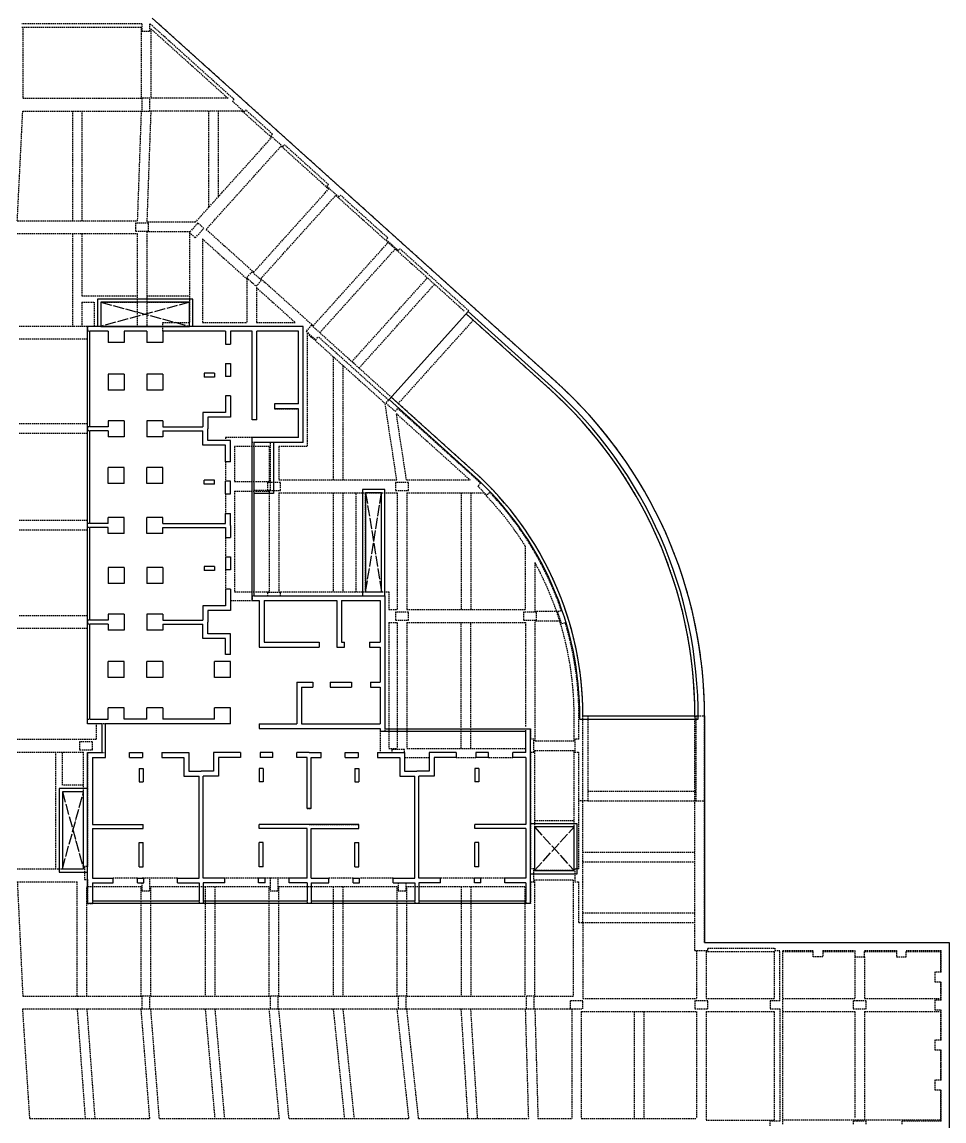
# Model space of a CAD drawing. Header units: millimetres. Extents: x 317501 to 2277231, y -321722 to 1186893.
# Drawn here: x 2049422 to 2107042, y 780428 to 849093 of the extents above; entities that cross this region are included whole.
import ezdxf

# ---------------------------------------------------------------- set-up
doc = ezdxf.new("R2010")
doc.units = ezdxf.units.MM
doc.header["$LTSCALE"] = 57
doc.linetypes.add('XS-지하주차장$0$DDOT', pattern=[14, 12, -1, 0, -1])
doc.linetypes.add('XS-지하주차장$0$HID', pattern=[2.3, 1.5, -0.8])
for name, color, linetype in [('XS-지하주차장$0$AWG', 5, 'XS-지하주차장$0$HID'), ('XS-지하주차장$0$B', 9, 'XS-지하주차장$0$HID'), ('XS-지하주차장$0$DA', 7, 'XS-지하주차장$0$HID'), ('XS-지하주차장$0$DA-PIT', 40, 'Continuous'), ('XS-지하주차장$0$EL7', 7, 'Continuous'), ('XS-지하주차장$0$G', 4, 'XS-지하주차장$0$HID'), ('XS-지하주차장$0$OPEN', 9, 'XS-지하주차장$0$DDOT'), ('XS-지하주차장$0$RAMP', 7, 'Continuous'), ('XS-지하주차장$0$W1-H', 11, 'XS-지하주차장$0$HID'), ('XS-지하주차장$0$W11', 40, 'Continuous'), ('XS-지하주차장$0$WG', 6, 'XS-지하주차장$0$HID')]:
    doc.layers.add(name, color=color, linetype=linetype)

# ---------------------------------------------------------------- blocks, each defined once
blk = doc.blocks.new('XS-지하주차장$0$B1-W')
at = {"layer": 'XS-지하주차장$0$W1-H'}
for p, q in [((134358, 96307), (109144, 119010)), ((108500, 118660), (101000, 118660)), ((108500, 118660), (108500, 118210)), ((108500, 118210), (109000, 118210)), ((114246, 113945), (109000, 118668)), ((109000, 118210), (109000, 118668)), ((109000, 114010), (108500, 114010)), ((108500, 114010), (108500, 113210)), ((109000, 113210), (109000, 114010)), ((114246, 113945), (114146, 113833)), ((114146, 113833), (114889, 113164)), ((108500, 113210), (109000, 113210)), ((114889, 113164), (114990, 113275)), ((116659, 111772), (114990, 113275)), ((116659, 111772), (116559, 111660)), ((116559, 111660), (117302, 110991)), ((117302, 110991), (117403, 111103)), ((120152, 108627), (117403, 111103)), ((120152, 108627), (120052, 108515)), ((120052, 108515), (120795, 107846)), ((120795, 107846), (120895, 107958)), ((123868, 105281), (120895, 107958)), ((108100, 106210), (108100, 105710)), ((108900, 106210), (108100, 106210)), ((108900, 105710), (108900, 106210)), ((111994, 106217), (111459, 105622)), ((111830, 105288), (112366, 105882)), ((112366, 105882), (111994, 106217)), ((108100, 105710), (108900, 105710)), ((111459, 105622), (111830, 105288)), ((123868, 105281), (123768, 105170)), ((123768, 105170), (124511, 104501)), ((124511, 104501), (124611, 104612)), ((128921, 100731), (124611, 104612)), ((115375, 103172), (115041, 102801)), ((115970, 102637), (115375, 103172)), ((115041, 102801), (115635, 102265)), ((115635, 102265), (115970, 102637)), ((128754, 100545), (128921, 100731)), ((133956, 95861), (128754, 100545)), ((105100, 99760), (105100, 99460)), ((114025, 99760), (105100, 99760)), ((118575, 99760), (114025, 99760)), ((118575, 92510), (118575, 99760)), ((119091, 99827), (118757, 99455)), ((129272, 90659), (119091, 99827)), ((106385, 99460), (105100, 99460)), ((106385, 99460), (106385, 98760)), ((107385, 99460), (107385, 98760)), ((108805, 99460), (107385, 99460)), ((108805, 99460), (108805, 98760)), ((113725, 99460), (109805, 99460)), ((109805, 99460), (109805, 98760)), ((113725, 99460), (113725, 98645)), ((115375, 99460), (114025, 99460)), ((114025, 99460), (114025, 98645)), ((115375, 93920), (115375, 99460)), ((115675, 93920), (115675, 99460)), ((118275, 99460), (115675, 99460)), ((118275, 94910), (118275, 99460)), ((118757, 99455), (119351, 98920)), ((119351, 98920), (119518, 99105)), ((123903, 95158), (119518, 99105)), ((107385, 98760), (106385, 98760)), ((109805, 98760), (108805, 98760)), ((113725, 98645), (114025, 98645)), ((113025, 96830), (112395, 96830)), ((112395, 96830), (112395, 96580)), ((113025, 96830), (113025, 96580)), ((113725, 97435), (114025, 97435)), ((113725, 97435), (113725, 96635)), ((114025, 97435), (114025, 96635)), ((107385, 96780), (106385, 96780)), ((106385, 96780), (106385, 95780)), ((107385, 96780), (107385, 95780)), ((109805, 96780), (108805, 96780)), ((108805, 96780), (108805, 95780)), ((109805, 96780), (109805, 95780)), ((113025, 96580), (112395, 96580)), ((114025, 96635), (113725, 96635)), ((107385, 95780), (106385, 95780)), ((109805, 95780), (108805, 95780)), ((114025, 95415), (113725, 95415)), ((113725, 95415), (113725, 94385)), ((114025, 95415), (114025, 94085)), ((118275, 94910), (116785, 94910)), ((116785, 94910), (116785, 94610)), ((123903, 95158), (123736, 94972)), ((123736, 94972), (124330, 94437)), ((112305, 94385), (112305, 93485)), ((113725, 94385), (112305, 94385)), ((112605, 94085), (112605, 93360)), ((114025, 94085), (112605, 94085)), ((116785, 94610), (118275, 94610)), ((118275, 92810), (118275, 94610)), ((124330, 94437), (124497, 94622)), ((129105, 90474), (124497, 94622)), ((105100, 93485), (105100, 93235)), ((106385, 93485), (105100, 93485)), ((107385, 93860), (106385, 93860)), ((106385, 93860), (106385, 93485)), ((107385, 93860), (107385, 92860)), ((109805, 93860), (108805, 93860)), ((108805, 93860), (108805, 92860)), ((109805, 93860), (109805, 93485)), ((109805, 93485), (112305, 93485)), ((115675, 93920), (115375, 93920)), ((106385, 93235), (105100, 93235)), ((106385, 93235), (106385, 92860)), ((107385, 92860), (106385, 92860)), ((109805, 92860), (108805, 92860)), ((109805, 93235), (112305, 93235)), ((109805, 93235), (109805, 92860)), ((112305, 92335), (112305, 93235)), ((112605, 92635), (112605, 93360)), ((118275, 92810), (115375, 92810)), ((115375, 92510), (115375, 92810)), ((113725, 92335), (112305, 92335)), ((114025, 92635), (112605, 92635)), ((113725, 91305), (113725, 92335)), ((114025, 91305), (114025, 92635)), ((118575, 92510), (115375, 92510)), ((106385, 89940), (106385, 90940)), ((107385, 90940), (106385, 90940)), ((107385, 89940), (107385, 90940)), ((108805, 89940), (108805, 90940)), ((109805, 90940), (108805, 90940)), ((109805, 89940), (109805, 90940)), ((114025, 91305), (113725, 91305)), ((113025, 90140), (112395, 90140)), ((112395, 89890), (112395, 90140)), ((113025, 89890), (113025, 90140)), ((114025, 90085), (113725, 90085)), ((113725, 89285), (113725, 90085)), ((114025, 89285), (114025, 90085)), ((116350, 90010), (116350, 89510)), ((117150, 90010), (116350, 90010)), ((117150, 89510), (117150, 90010)), ((124350, 90010), (124350, 89510)), ((125150, 90010), (124350, 90010)), ((125150, 89510), (125150, 90010)), ((129661, 89954), (129483, 89778)), ((107385, 89940), (106385, 89940)), ((109805, 89940), (108805, 89940)), ((113025, 89890), (112395, 89890)), ((113725, 89285), (114025, 89285)), ((116350, 89510), (117150, 89510)), ((124350, 89510), (125150, 89510)), ((129483, 89778), (130046, 89209)), ((130224, 89385), (130046, 89209)), ((113725, 88075), (114025, 88075)), ((113725, 87445), (113725, 88075)), ((114025, 87320), (114025, 88075)), ((105100, 87195), (105100, 87445)), ((106385, 87445), (105100, 87445)), ((106385, 87445), (106385, 87820)), ((107385, 87820), (106385, 87820)), ((107385, 86820), (107385, 87820)), ((108805, 86820), (108805, 87820)), ((109805, 87820), (108805, 87820)), ((109805, 87445), (109805, 87820)), ((109805, 87445), (113725, 87445)), ((114025, 87320), (114025, 86565)), ((106385, 87195), (105100, 87195)), ((106385, 86820), (106385, 87195)), ((107385, 86820), (106385, 86820)), ((109805, 86820), (108805, 86820)), ((109805, 87195), (113725, 87195)), ((109805, 86820), (109805, 87195)), ((113725, 87195), (113725, 86565)), ((113725, 86565), (114025, 86565)), ((113725, 85355), (114025, 85355)), ((113725, 85355), (113725, 84555)), ((114025, 85355), (114025, 84555)), ((107385, 84700), (106385, 84700)), ((106385, 84700), (106385, 83700)), ((107385, 84700), (107385, 83700)), ((109805, 84700), (108805, 84700)), ((108805, 84700), (108805, 83700)), ((109805, 84700), (109805, 83700)), ((113025, 84750), (112395, 84750)), ((112395, 84750), (112395, 84500)), ((113025, 84500), (112395, 84500)), ((113025, 84750), (113025, 84500)), ((114025, 84555), (113725, 84555)), ((107385, 83700), (106385, 83700)), ((109805, 83700), (108805, 83700)), ((114025, 83335), (113725, 83335)), ((113725, 83335), (113725, 82305)), ((114025, 83335), (114025, 82005)), ((117150, 83125), (116350, 83125)), ((116350, 83125), (116350, 82925)), ((117150, 82925), (117150, 83125)), ((115375, 82925), (115375, 82625)), ((115375, 82925), (116350, 82925)), ((115375, 82625), (115825, 82625)), ((115825, 82625), (115825, 79725)), ((116125, 82625), (120675, 82625)), ((116125, 82625), (116125, 80025)), ((117150, 82925), (123675, 82925)), ((120675, 82625), (120675, 79725)), ((120975, 82625), (123375, 82625)), ((120975, 82625), (120975, 80025)), ((123375, 82625), (123375, 80025)), ((123675, 82925), (123675, 74475)), ((107385, 81780), (106385, 81780)), ((106385, 81780), (106385, 81405)), ((107385, 81780), (107385, 80780)), ((109805, 81780), (108805, 81780)), ((108805, 81780), (108805, 80780)), ((109805, 81780), (109805, 81405)), ((112305, 82305), (112305, 81405)), ((113725, 82305), (112305, 82305)), ((112605, 82005), (112605, 81280)), ((114025, 82005), (112605, 82005)), ((124350, 81910), (124350, 81410)), ((125150, 81910), (124350, 81910)), ((125150, 81410), (125150, 81910)), ((132350, 81910), (132350, 81410)), ((133150, 81910), (132350, 81910)), ((133150, 81410), (133150, 81910)), ((134707, 82001), (134469, 81925)), ((134469, 81925), (134714, 81163)), ((105100, 81405), (105100, 81155)), ((106385, 81405), (105100, 81405)), ((106385, 81155), (105100, 81155)), ((106385, 81155), (106385, 80780)), ((109805, 81405), (112305, 81405)), ((109805, 81155), (112305, 81155)), ((109805, 81155), (109805, 80780)), ((112305, 80255), (112305, 81155)), ((112605, 80555), (112605, 81280)), ((124350, 81410), (125150, 81410)), ((132350, 81410), (133150, 81410)), ((134952, 81240), (134714, 81163)), ((107385, 80780), (106385, 80780)), ((109805, 80780), (108805, 80780)), ((114025, 80555), (112605, 80555)), ((114025, 79260), (114025, 80555)), ((113725, 80255), (112305, 80255)), ((113725, 79260), (113725, 80255)), ((115825, 79725), (119565, 79725)), ((116125, 80025), (119565, 80025)), ((119565, 80025), (119565, 79725)), ((120675, 79725), (121150, 79725)), ((120975, 80025), (121150, 80025)), ((121150, 79725), (121150, 80025)), ((122720, 80025), (123375, 80025)), ((122720, 80025), (122720, 79725)), ((122720, 79725), (123375, 79725)), ((123375, 79725), (123375, 77525)), ((114025, 79260), (113725, 79260)), ((106385, 77810), (106385, 78810)), ((107385, 78810), (106385, 78810)), ((107385, 77810), (107385, 78810)), ((108805, 77810), (108805, 78810)), ((109805, 78810), (108805, 78810)), ((109805, 78810), (109805, 77810)), ((113025, 77810), (113025, 78810)), ((114025, 78810), (113025, 78810)), ((114025, 77810), (114025, 78810)), ((107385, 77810), (106385, 77810)), ((109805, 77810), (108805, 77810)), ((114025, 77810), (113025, 77810)), ((118175, 77525), (118175, 74925)), ((118175, 77525), (119175, 77525)), ((118475, 77225), (118475, 74925)), ((118475, 77225), (119175, 77225)), ((119175, 77525), (119175, 77225)), ((120265, 77525), (121585, 77525)), ((120265, 77525), (120265, 77225)), ((120265, 77225), (121585, 77225)), ((121585, 77525), (121585, 77225)), ((122775, 77525), (123375, 77525)), ((122775, 77525), (122775, 77225)), ((122775, 77225), (123375, 77225)), ((123375, 77225), (123375, 74925)), ((106385, 75225), (106385, 75925)), ((107385, 75925), (106385, 75925)), ((107385, 75225), (107385, 75925)), ((108805, 75225), (108805, 75925)), ((109805, 75925), (108805, 75925)), ((109805, 75925), (109805, 75225)), ((113025, 75225), (113025, 75925)), ((114025, 75925), (113025, 75925)), ((114025, 74925), (114025, 75925)), ((105100, 74925), (105100, 75225)), ((105100, 75225), (106385, 75225)), ((114025, 74925), (105100, 74925)), ((108805, 75225), (107385, 75225)), ((113025, 75225), (109805, 75225)), ((115825, 74925), (115825, 74625)), ((115825, 74925), (118175, 74925)), ((118475, 74925), (123375, 74925)), ((135805, 73960), (135805, 75425)), ((136055, 62510), (136055, 75425)), ((143055, 60760), (143055, 75425)), ((143655, 61260), (143655, 75425)), ((115825, 74625), (123375, 74625)), ((123375, 74625), (123375, 74475)), ((123375, 74475), (123675, 74475)), ((132480, 73125), (132480, 74615)), ((132480, 74615), (132780, 74615)), ((132780, 74615), (132780, 73960)), ((104600, 73810), (104600, 73310)), ((105400, 73810), (104600, 73810)), ((105400, 73310), (105400, 73810)), ((132980, 73960), (132780, 73960)), ((132980, 73160), (132980, 73960)), ((135805, 73960), (135555, 73960)), ((135555, 73960), (135555, 73160)), ((104600, 73310), (105400, 73310)), ((105100, 73125), (106215, 73125)), ((105100, 73125), (105100, 66010)), ((105400, 72825), (106215, 72825)), ((105400, 72825), (105400, 68630)), ((106215, 72825), (106215, 73125)), ((107725, 72825), (107725, 73125)), ((107725, 73125), (108525, 73125)), ((107725, 72825), (108525, 72825)), ((108525, 73125), (108525, 72825)), ((109745, 73125), (109745, 72825)), ((109745, 73125), (111425, 73125)), ((109745, 72825), (111125, 72825)), ((111125, 72825), (111125, 71665)), ((111425, 73125), (111425, 71965)), ((114655, 73125), (112975, 73125)), ((112975, 73125), (112975, 71965)), ((114655, 72825), (113275, 72825)), ((113275, 72825), (113275, 71665)), ((114655, 73125), (114655, 72825)), ((115875, 73125), (115875, 72825)), ((116675, 73125), (115875, 73125)), ((116675, 72825), (115875, 72825)), ((116675, 72825), (116675, 73125)), ((118185, 72825), (118185, 73125)), ((118940, 73125), (118185, 73125)), ((118815, 72825), (118185, 72825)), ((118815, 69630), (118815, 72825)), ((118940, 73125), (119695, 73125)), ((119065, 69630), (119065, 72825)), ((119065, 72825), (119695, 72825)), ((119695, 72825), (119695, 73125)), ((121205, 72825), (121205, 73125)), ((121205, 73125), (122005, 73125)), ((121205, 72825), (122005, 72825)), ((122005, 73125), (122005, 72825)), ((123225, 73125), (123225, 72825)), ((123225, 73125), (124105, 73125)), ((123225, 72825), (124605, 72825)), ((124905, 73325), (124105, 73325)), ((124105, 73325), (124105, 73125)), ((124605, 72825), (124605, 71665)), ((124905, 73125), (124905, 73325)), ((124905, 73125), (124905, 71965)), ((128135, 73125), (126455, 73125)), ((126455, 73125), (126455, 71965)), ((128135, 72825), (126755, 72825)), ((126755, 72825), (126755, 71665)), ((128135, 73125), (128135, 72825)), ((129355, 73125), (129355, 72825)), ((130155, 73125), (129355, 73125)), ((130155, 72825), (129355, 72825)), ((130155, 72825), (130155, 73125)), ((131665, 72825), (131665, 73125)), ((132480, 73125), (131665, 73125)), ((132480, 72825), (131665, 72825)), ((132480, 72825), (132480, 68630)), ((132780, 73160), (132780, 65860)), ((132780, 73160), (132980, 73160)), ((135555, 73160), (135805, 73160)), ((135805, 65860), (135805, 73160)), ((108330, 72125), (108330, 71295)), ((108330, 72125), (108580, 72125)), ((108580, 72125), (108580, 71295)), ((115820, 72125), (115820, 71295)), ((116070, 72125), (115820, 72125)), ((116070, 72125), (116070, 71295)), ((121810, 72125), (121810, 71295)), ((121810, 72125), (122060, 72125)), ((122060, 72125), (122060, 71295)), ((129300, 72125), (129300, 71295)), ((129550, 72125), (129300, 72125)), ((129550, 72125), (129550, 71295)), ((111125, 71665), (112075, 71665)), ((111425, 71965), (112200, 71965)), ((112075, 65285), (112075, 71665)), ((112975, 71965), (112200, 71965)), ((112325, 65285), (112325, 71665)), ((113275, 71665), (112325, 71665)), ((124605, 71665), (125555, 71665)), ((124905, 71965), (125680, 71965)), ((125555, 65285), (125555, 71665)), ((126455, 71965), (125680, 71965)), ((125805, 65285), (125805, 71665)), ((126755, 71665), (125805, 71665)), ((108330, 71295), (108580, 71295)), ((116070, 71295), (115820, 71295)), ((121810, 71295), (122060, 71295)), ((129550, 71295), (129300, 71295)), ((118815, 69630), (119065, 69630)), ((105400, 68630), (108580, 68630)), ((105400, 68380), (108580, 68380)), ((105400, 68380), (105400, 65285)), ((108580, 68380), (108580, 68630)), ((118940, 68630), (115820, 68630)), ((115820, 68380), (115820, 68630)), ((118815, 68380), (115820, 68380)), ((118815, 65285), (118815, 68380)), ((118940, 68630), (122060, 68630)), ((119065, 65285), (119065, 68380)), ((119065, 68380), (122060, 68380)), ((122060, 68380), (122060, 68630)), ((132480, 68630), (129300, 68630)), ((129300, 68380), (129300, 68630)), ((132480, 68380), (129300, 68380)), ((132480, 68380), (132480, 65285)), ((108330, 65985), (108330, 67520)), ((108330, 67520), (108580, 67520)), ((108580, 65985), (108580, 67520)), ((115820, 65985), (115820, 67520)), ((116070, 67520), (115820, 67520)), ((116070, 65985), (116070, 67520)), ((121810, 65985), (121810, 67520)), ((121810, 67520), (122060, 67520)), ((122060, 65985), (122060, 67520)), ((129300, 65985), (129300, 67520)), ((129550, 67520), (129300, 67520)), ((129550, 65985), (129550, 67520)), ((105100, 66010), (104900, 66010)), ((104900, 66010), (104900, 65210)), ((108330, 65985), (108580, 65985)), ((116070, 65985), (115820, 65985)), ((121810, 65985), (122060, 65985)), ((129550, 65985), (129300, 65985)), ((105400, 65285), (106700, 65285)), ((106700, 64985), (106700, 65285)), ((108210, 65285), (108500, 65285)), ((108210, 64985), (108210, 65285)), ((109000, 65285), (108500, 65285)), ((109000, 64485), (109000, 65285)), ((110720, 65285), (112075, 65285)), ((110720, 64985), (110720, 65285)), ((113680, 65285), (112325, 65285)), ((113680, 64985), (113680, 65285)), ((116190, 65285), (115790, 65285)), ((115790, 64985), (115790, 65285)), ((116190, 64985), (116190, 65285)), ((117000, 65285), (116500, 65285)), ((116500, 65285), (116500, 64485)), ((117000, 64485), (117000, 65285)), ((117700, 64985), (117700, 65285)), ((118815, 65285), (117700, 65285)), ((119065, 65285), (120180, 65285)), ((120180, 64985), (120180, 65285)), ((121690, 65285), (122090, 65285)), ((121690, 64985), (121690, 65285)), ((122090, 64985), (122090, 65285)), ((124200, 65285), (125555, 65285)), ((124200, 64985), (124200, 65285)), ((127160, 65285), (125805, 65285)), ((127160, 64985), (127160, 65285)), ((129670, 65285), (129270, 65285)), ((129270, 64985), (129270, 65285)), ((129670, 64985), (129670, 65285)), ((131180, 64985), (131180, 65285)), ((132480, 65285), (131180, 65285)), ((132980, 65860), (132780, 65860)), ((132980, 65060), (132980, 65860)), ((135805, 65860), (135555, 65860)), ((135555, 65860), (135555, 65060)), ((104900, 65210), (105100, 65210)), ((105100, 65210), (105100, 63700)), ((105400, 64985), (106700, 64985)), ((105400, 64985), (105400, 63700)), ((108210, 64985), (108500, 64985)), ((108500, 64985), (108500, 64485)), ((110720, 64985), (112075, 64985)), ((112075, 64985), (112075, 63700)), ((113680, 64985), (112325, 64985)), ((112325, 64985), (112325, 63700)), ((116190, 64985), (115790, 64985)), ((118815, 64985), (117700, 64985)), ((118815, 64985), (118815, 63700)), ((119065, 64985), (120180, 64985)), ((119065, 64985), (119065, 63700)), ((121690, 64985), (122090, 64985)), ((124200, 64985), (124500, 64985)), ((124500, 64985), (124500, 64485)), ((125000, 64985), (125555, 64985)), ((125000, 64485), (125000, 64985)), ((125555, 64985), (125555, 63700)), ((127160, 64985), (125805, 64985)), ((125805, 64985), (125805, 63700)), ((129670, 64985), (129270, 64985)), ((132480, 64985), (131180, 64985)), ((132480, 64985), (132480, 63700)), ((132780, 65060), (132780, 63700)), ((132780, 65060), (132980, 65060)), ((135555, 65060), (135805, 65060)), ((135805, 62510), (135805, 65060)), ((108500, 64485), (109000, 64485)), ((116500, 64485), (117000, 64485)), ((124500, 64485), (125000, 64485)), ((105100, 63700), (105400, 63700)), ((112325, 63700), (112075, 63700)), ((119065, 63700), (118815, 63700)), ((125805, 63700), (125555, 63700)), ((132780, 63700), (132480, 63700)), ((135805, 62510), (136055, 62510)), ((143655, 61260), (158950, 61260)), ((143055, 60760), (143855, 60760)), ((143855, 60910), (148055, 60910)), ((143855, 60760), (143855, 60910)), ((148055, 60910), (148055, 60760)), ((148055, 60760), (148355, 60760)), ((148355, 57610), (148355, 60760)), ((148555, 60760), (150450, 60760)), ((148555, 49910), (148555, 60760)), ((150450, 60360), (150450, 60760)), ((151050, 60760), (153050, 60760)), ((151050, 60760), (151050, 60360)), ((153050, 60760), (153050, 60360)), ((153650, 60760), (155650, 60760)), ((153650, 60360), (153650, 60760)), ((155650, 60760), (155650, 60360)), ((156250, 60760), (158450, 60760)), ((156250, 60360), (156250, 60760)), ((158450, 59410), (158450, 60760)), ((151050, 60360), (150450, 60360)), ((153050, 60360), (153650, 60360)), ((155650, 60360), (156250, 60360)), ((158050, 59410), (158050, 58810)), ((158450, 59410), (158050, 59410)), ((158050, 58810), (158450, 58810)), ((158450, 57660), (158450, 58810)), ((109000, 57910), (108500, 57910)), ((108500, 57910), (108500, 57110)), ((109000, 57110), (109000, 57910)), ((117000, 57910), (116500, 57910)), ((116500, 57910), (116500, 57110)), ((117000, 57110), (117000, 57910)), ((125000, 57910), (124500, 57910)), ((124500, 57910), (124500, 57110)), ((125000, 57110), (125000, 57910)), ((133000, 57910), (132500, 57910)), ((132500, 57910), (132500, 57110)), ((133000, 57110), (133000, 57910)), ((108500, 57110), (109000, 57110)), ((116500, 57110), (117000, 57110)), ((124500, 57110), (125000, 57110)), ((132500, 57110), (133000, 57110)), ((135255, 57610), (135255, 57110)), ((136055, 57610), (135255, 57610)), ((135255, 57110), (136055, 57110)), ((136055, 57110), (136055, 57610)), ((143055, 57610), (143055, 57110)), ((143855, 57610), (143055, 57610)), ((143055, 57110), (143855, 57110)), ((143855, 57110), (143855, 57610)), ((148355, 57610), (147755, 57610)), ((147755, 57610), (147755, 57110)), ((147755, 57110), (148355, 57110)), ((148355, 57110), (148355, 50110)), ((152950, 57610), (152950, 57110)), ((153750, 57610), (152950, 57610)), ((152950, 57110), (153750, 57110)), ((153750, 57110), (153750, 57610)), ((158050, 57660), (158050, 57060)), ((158450, 57660), (158050, 57660)), ((158050, 57060), (158450, 57060)), ((158450, 55160), (158450, 57060)), ((158050, 55160), (158050, 54560)), ((158450, 55160), (158050, 55160)), ((158050, 54560), (158450, 54560)), ((158450, 52660), (158450, 54560)), ((158050, 52660), (158050, 52060)), ((158450, 52660), (158050, 52660)), ((158050, 52060), (158450, 52060)), ((158450, 50110), (158450, 52060)), ((148355, 50110), (147755, 50110)), ((147755, 49810), (147755, 50110)), ((152950, 50110), (152950, 49910)), ((153750, 50110), (152950, 50110)), ((153750, 49910), (153750, 50110)), ((158450, 50110), (155985, 50110)), ((155985, 50110), (155985, 49910))]:
    blk.add_line(p, q, dxfattribs=at)
for radius, start, end in [(28100, 0, 48), (27500, 0, 48), (20500, 0, 48), (20250, 45.84503, 48), (20250, 18.95092, 43.58135), (20250, 0, 16.68723)]:
    blk.add_arc((115555, 75425), radius, start, end, dxfattribs=at)
blk = doc.blocks.new('XS-지하주차장$0$106')
at = {"layer": 'XS-지하주차장$0$W11'}
for p, q in [((25145, 18575), (25145, 27680)), ((36060, 27680), (25145, 27680)), ((36060, 27680), (36060, 0)), ((26635, 27380), (25285, 27380)), ((25285, 18275), (25285, 27380)), ((26635, 27380), (26635, 26565)), ((26935, 27380), (26935, 26565)), ((26935, 27380), (31130, 27380)), ((31130, 27380), (31130, 24200)), ((31380, 27380), (31380, 24200)), ((31380, 27380), (34475, 27380)), ((34475, 27380), (34475, 26080)), ((34775, 27380), (34775, 26080)), ((34775, 27380), (35920, 27380)), ((35920, 27380), (35920, 20705)), ((26935, 26565), (26635, 26565)), ((34775, 26080), (34475, 26080)), ((26935, 25055), (26635, 25055)), ((26635, 25055), (26635, 24255)), ((26935, 25055), (26935, 24255)), ((26635, 24255), (26935, 24255)), ((27635, 24450), (28465, 24450)), ((27635, 24450), (27635, 24200)), ((27635, 24200), (28465, 24200)), ((28465, 24450), (28465, 24200)), ((31380, 24200), (31130, 24200)), ((33775, 24450), (32240, 24450)), ((32240, 24450), (32240, 24200)), ((33775, 24200), (32240, 24200)), ((33775, 24450), (33775, 24200)), ((34475, 24570), (34475, 24170)), ((34775, 24570), (34475, 24570)), ((34775, 24170), (34475, 24170)), ((34775, 24570), (34775, 24170)), ((26635, 23035), (26935, 23035)), ((26635, 23035), (26635, 21355)), ((26935, 23035), (26935, 21655)), ((34475, 22060), (34475, 20705)), ((34775, 22060), (34475, 22060)), ((34775, 22060), (34775, 20705)), ((26635, 21355), (27795, 21355)), ((26935, 21655), (28095, 21655)), ((27795, 21355), (27795, 20580)), ((28095, 21655), (28095, 20705)), ((34475, 20705), (28095, 20705)), ((34775, 20705), (35920, 20705)), ((27795, 19805), (27795, 20580)), ((34475, 20455), (28095, 20455)), ((28095, 19505), (28095, 20455)), ((34475, 19100), (34475, 20455)), ((34775, 19100), (34775, 20455)), ((34775, 20455), (35920, 20455)), ((35920, 20455), (35920, 13965)), ((26635, 18125), (26635, 19805)), ((26635, 19805), (27795, 19805)), ((26935, 18125), (26935, 19505)), ((26935, 19505), (28095, 19505)), ((16835, 10415), (16835, 18575)), ((16835, 18575), (25145, 18575)), ((34775, 19100), (34475, 19100)), ((17135, 15875), (17135, 18275)), ((17135, 18275), (19735, 18275)), ((19735, 17620), (19735, 18275)), ((20035, 18275), (22235, 18275)), ((20035, 17620), (20035, 18275)), ((22235, 17675), (22235, 18275)), ((22535, 18275), (24835, 18275)), ((22535, 17675), (22535, 18275)), ((24835, 13375), (24835, 18275)), ((25135, 10725), (25135, 18275)), ((25135, 18275), (25285, 18275)), ((26635, 18125), (26935, 18125)), ((19735, 17620), (20035, 17620)), ((22235, 17675), (22535, 17675)), ((22235, 15165), (22235, 16485)), ((22235, 16485), (22535, 16485)), ((22535, 15165), (22535, 16485)), ((26635, 16905), (26935, 16905)), ((26635, 16105), (26635, 16905)), ((26935, 16105), (26935, 16905)), ((27635, 16960), (28465, 16960)), ((27635, 16710), (27635, 16960)), ((27635, 16710), (28465, 16710)), ((28465, 16710), (28465, 16960)), ((31130, 16960), (31130, 10720)), ((31380, 16960), (31130, 16960)), ((31380, 13965), (31380, 16960)), ((33775, 16960), (32240, 16960)), ((32240, 16710), (32240, 16960)), ((33775, 16710), (32240, 16710)), ((33775, 16710), (33775, 16960)), ((34475, 16590), (34475, 16990)), ((34775, 16990), (34475, 16990)), ((34775, 16590), (34475, 16590)), ((34775, 16590), (34775, 16990)), ((17135, 15875), (19735, 15875)), ((19735, 15875), (19735, 16050)), ((20035, 16050), (19735, 16050)), ((20035, 15575), (20035, 16050)), ((26935, 16105), (26635, 16105)), ((17135, 11025), (17135, 15575)), ((17135, 15575), (20035, 15575)), ((22235, 15165), (22535, 15165)), ((19735, 11025), (19735, 14465)), ((19735, 14465), (20035, 14465)), ((20035, 10725), (20035, 14465)), ((26935, 14595), (26635, 14595)), ((26635, 13840), (26635, 14595)), ((26935, 13965), (26935, 14595)), ((34775, 15080), (34475, 15080)), ((34475, 13965), (34475, 15080)), ((34775, 13965), (34775, 15080)), ((22235, 13075), (22235, 14075)), ((22235, 14075), (22535, 14075)), ((22535, 13375), (22535, 14075)), ((26635, 13840), (26635, 13085)), ((30130, 13965), (26935, 13965)), ((30130, 13965), (30130, 13715)), ((34475, 13965), (31380, 13965)), ((34775, 13965), (35920, 13965)), ((7250, 13475), (0, 13475)), ((0, 13475), (0, 8925)), ((300, 13175), (300, 10575)), ((4850, 13175), (300, 13175)), ((4850, 13175), (4850, 11685)), ((6950, 13175), (5150, 13175)), ((5150, 13175), (5150, 11685)), ((6950, 13175), (6950, 10275)), ((7250, 13475), (7250, 10415)), ((22235, 13075), (24835, 13075)), ((22535, 13375), (24835, 13375)), ((24835, 10725), (24835, 13075)), ((26935, 13085), (26635, 13085)), ((30130, 13715), (26935, 13715)), ((26935, 13715), (26935, 13085)), ((34475, 13715), (31380, 13715)), ((31380, 13715), (31380, 10720)), ((34475, 13715), (34475, 12600)), ((34775, 13715), (34775, 12600)), ((34775, 13715), (35920, 13715)), ((35920, 13715), (35920, 7225)), ((34775, 12600), (34475, 12600)), ((4850, 11685), (5150, 11685)), ((17135, 11025), (19735, 11025)), ((26935, 11575), (26635, 11575)), ((26635, 11575), (26635, 10775)), ((26935, 11575), (26935, 10775)), ((34475, 11090), (34475, 10690)), ((34775, 11090), (34475, 11090)), ((34775, 11090), (34775, 10690)), ((5840, 10575), (300, 10575)), ((5840, 10575), (5840, 10275)), ((16835, 10415), (7250, 10415)), ((17135, 10275), (17135, 10725)), ((17135, 10725), (20035, 10725)), ((24835, 10725), (25135, 10725)), ((26635, 10775), (26935, 10775)), ((27635, 10970), (28465, 10970)), ((27635, 10970), (27635, 10720)), ((27635, 10720), (28465, 10720)), ((28465, 10970), (28465, 10720)), ((31380, 10720), (31130, 10720)), ((33775, 10970), (32240, 10970)), ((32240, 10970), (32240, 10720)), ((33775, 10720), (32240, 10720)), ((33775, 10970), (33775, 10720)), ((34775, 10690), (34475, 10690)), ((5840, 10275), (300, 10275)), ((300, 10275), (300, 8925)), ((17135, 10275), (6950, 10275)), ((26635, 9555), (26935, 9555)), ((26635, 9555), (26635, 7875)), ((26935, 9555), (26935, 8175)), ((0, 8925), (0, 0)), ((300, 8925), (1115, 8925)), ((300, 8625), (1115, 8625)), ((300, 8625), (300, 4705)), ((1115, 8625), (1115, 8925)), ((2325, 8625), (2325, 8925)), ((2325, 8925), (3125, 8925)), ((2325, 8625), (3125, 8625)), ((3125, 8925), (3125, 8625)), ((4345, 8925), (4345, 8625)), ((4345, 8925), (5675, 8925)), ((4345, 8625), (5375, 8625)), ((5375, 8625), (5375, 7205)), ((5675, 8925), (5675, 7505)), ((8455, 8925), (7125, 8925)), ((7125, 8925), (7125, 7505)), ((8455, 8625), (7425, 8625)), ((7425, 8625), (7425, 7205)), ((8455, 8925), (8455, 8625)), ((9675, 8925), (9675, 8625)), ((10475, 8925), (9675, 8925)), ((10475, 8625), (9675, 8625)), ((10475, 8625), (10475, 8925)), ((11685, 8625), (11685, 8925)), ((12440, 8925), (11685, 8925)), ((12315, 8625), (11685, 8625)), ((12315, 4705), (12315, 8625)), ((12440, 8925), (13195, 8925)), ((12565, 4705), (12565, 8625)), ((12565, 8625), (13195, 8625)), ((13195, 8625), (13195, 8925)), ((14405, 8625), (14405, 8925)), ((14405, 8925), (15205, 8925)), ((14405, 8625), (15205, 8625)), ((15205, 8925), (15205, 8625)), ((16425, 8925), (16425, 8625)), ((16425, 8925), (17755, 8925)), ((16425, 8625), (17455, 8625)), ((17455, 8625), (17455, 7205)), ((17755, 8925), (17755, 7505)), ((20500, 8925), (19205, 8925)), ((19205, 8925), (19205, 7505)), ((20500, 8625), (19505, 8625)), ((19505, 8625), (19505, 7205)), ((20500, 8925), (20500, 8625)), ((21950, 8925), (20950, 8925)), ((20950, 8925), (20950, 7925)), ((21950, 8925), (21950, 7925)), ((24835, 8925), (23835, 8925)), ((23835, 8925), (23835, 7925)), ((24835, 8925), (24835, 1115)), ((34475, 8580), (34475, 7225)), ((34775, 8580), (34475, 8580)), ((34775, 8580), (34775, 7225)), ((2930, 7925), (2930, 7295)), ((2930, 7925), (3180, 7925)), ((3180, 7925), (3180, 7295)), ((9620, 7925), (9620, 7295)), ((9870, 7925), (9620, 7925)), ((9870, 7925), (9870, 7295)), ((15010, 7925), (15010, 7295)), ((15010, 7925), (15260, 7925)), ((15260, 7925), (15260, 7295)), ((21950, 7925), (20950, 7925)), ((24535, 7925), (23835, 7925)), ((24535, 7925), (24535, 4705)), ((26635, 7875), (27795, 7875)), ((26935, 8175), (28095, 8175)), ((27795, 7875), (27795, 7100)), ((28095, 8175), (28095, 7225)), ((2930, 7295), (3180, 7295)), ((5375, 7205), (6275, 7205)), ((5675, 7505), (6400, 7505)), ((6275, 4705), (6275, 7205)), ((7125, 7505), (6400, 7505)), ((6525, 4705), (6525, 7205)), ((7425, 7205), (6525, 7205)), ((9870, 7295), (9620, 7295)), ((15010, 7295), (15260, 7295)), ((17455, 7205), (18355, 7205)), ((17755, 7505), (18480, 7505)), ((18355, 4705), (18355, 7205)), ((19205, 7505), (18480, 7505)), ((19505, 7205), (18605, 7205)), ((18605, 4705), (18605, 7205)), ((27795, 6325), (27795, 7100)), ((34475, 7225), (28095, 7225)), ((34475, 6975), (28095, 6975)), ((28095, 6025), (28095, 6975)), ((34475, 5620), (34475, 6975)), ((34775, 7225), (35920, 7225)), ((34775, 5620), (34775, 6975)), ((34775, 6975), (35920, 6975)), ((35920, 6975), (35920, 300)), ((26635, 4645), (26635, 6325)), ((26635, 6325), (27795, 6325)), ((26935, 4645), (26935, 6025)), ((26935, 6025), (28095, 6025)), ((34775, 5620), (34475, 5620)), ((300, 4705), (1000, 4705)), ((1000, 4705), (1000, 3705)), ((2980, 4705), (3980, 4705)), ((2980, 4705), (2980, 3705)), ((3980, 4705), (3980, 3705)), ((5900, 4705), (6275, 4705)), ((5900, 4705), (5900, 3705)), ((6525, 4705), (6900, 4705)), ((6900, 4705), (6900, 3705)), ((9820, 4705), (8820, 4705)), ((8820, 4705), (8820, 3705)), ((9820, 4705), (9820, 3705)), ((12315, 4705), (11940, 4705)), ((11940, 4705), (11940, 3705)), ((12940, 4705), (12565, 4705)), ((12940, 4705), (12940, 3705)), ((15060, 4705), (16060, 4705)), ((15060, 4705), (15060, 3705)), ((16060, 4705), (16060, 3705)), ((17980, 4705), (18355, 4705)), ((17980, 4705), (17980, 3705)), ((18605, 4705), (18980, 4705)), ((18980, 4705), (18980, 3705)), ((20950, 4705), (21950, 4705)), ((20950, 4705), (20950, 3705)), ((21950, 4705), (21950, 3705)), ((23835, 4705), (24535, 4705)), ((23835, 4705), (23835, 3705)), ((26635, 4645), (26935, 4645)), ((300, 3705), (300, 2285)), ((300, 3705), (1000, 3705)), ((2980, 3705), (3980, 3705)), ((5900, 3705), (6900, 3705)), ((9820, 3705), (8820, 3705)), ((12940, 3705), (11940, 3705)), ((15060, 3705), (16060, 3705)), ((17980, 3705), (18980, 3705)), ((21950, 3705), (20950, 3705)), ((24535, 3705), (23835, 3705)), ((24535, 3705), (24535, 2285)), ((27635, 3480), (28465, 3480)), ((27635, 3230), (27635, 3480)), ((28465, 3230), (28465, 3480)), ((31130, 300), (31130, 3480)), ((31380, 3480), (31130, 3480)), ((31380, 300), (31380, 3480)), ((33775, 3480), (32240, 3480)), ((32240, 3230), (32240, 3480)), ((33775, 3230), (33775, 3480)), ((34475, 3110), (34475, 3510)), ((34775, 3510), (34475, 3510)), ((34775, 3110), (34775, 3510)), ((26635, 3425), (26935, 3425)), ((26635, 2625), (26635, 3425)), ((26935, 2625), (26935, 3425)), ((27635, 3230), (28465, 3230)), ((33775, 3230), (32240, 3230)), ((34775, 3110), (34475, 3110)), ((300, 2285), (1000, 2285)), ((1000, 2285), (1000, 1285)), ((2980, 2285), (3980, 2285)), ((2980, 2285), (2980, 1285)), ((3980, 2285), (3980, 1285)), ((5900, 2285), (6900, 2285)), ((5900, 2285), (5900, 1285)), ((6900, 2285), (6900, 1285)), ((9820, 2285), (8820, 2285)), ((8820, 2285), (8820, 1285)), ((9820, 2285), (9820, 1285)), ((12940, 2285), (11940, 2285)), ((11940, 2285), (11940, 1285)), ((12940, 2285), (12940, 1285)), ((15060, 2285), (16060, 2285)), ((15060, 2285), (15060, 1285)), ((16060, 2285), (16060, 1285)), ((17980, 2285), (18980, 2285)), ((17980, 2285), (17980, 1285)), ((18980, 2285), (18980, 1285)), ((21950, 2285), (20950, 2285)), ((20950, 2285), (20950, 1285)), ((21950, 2285), (21950, 1285)), ((23835, 2285), (23835, 1285)), ((24535, 2285), (23835, 2285)), ((26935, 2625), (26635, 2625)), ((34775, 1600), (34475, 1600)), ((34475, 300), (34475, 1600)), ((34775, 300), (34775, 1600)), ((300, 1285), (300, 140)), ((300, 1285), (1000, 1285)), ((2980, 1285), (3980, 1285)), ((5900, 1285), (6275, 1285)), ((6275, 1285), (6275, 140)), ((6525, 1285), (6525, 140)), ((6525, 1285), (6900, 1285)), ((9820, 1285), (8820, 1285)), ((12315, 1285), (11940, 1285)), ((12315, 1285), (12315, 140)), ((12565, 1285), (12565, 140)), ((12940, 1285), (12565, 1285)), ((15060, 1285), (16060, 1285)), ((17980, 1285), (18355, 1285)), ((18355, 1285), (18355, 140)), ((18605, 1285), (18605, 140)), ((18605, 1285), (18980, 1285)), ((21950, 1285), (20950, 1285)), ((24535, 1285), (23835, 1285)), ((24535, 140), (24535, 1285)), ((26935, 1115), (24835, 1115)), ((26635, 915), (24835, 915)), ((24835, 915), (24835, 0)), ((26635, 0), (26635, 915)), ((26935, 300), (26935, 1115)), ((24835, 0), (0, 0)), ((6275, 140), (300, 140)), ((12315, 140), (6525, 140)), ((18355, 140), (12565, 140)), ((24535, 140), (18605, 140)), ((26935, 300), (31130, 300)), ((31380, 300), (34475, 300)), ((34775, 300), (35920, 300)), ((36060, 0), (26635, 0))]:
    blk.add_line(p, q, dxfattribs=at)

msp = doc.modelspace()

# ---------------------------------------------------------------- linework, layer by layer
at = {"layer": 'XS-지하주차장$0$AWG'}
for p, q in [((2058226.6, 829777.6), (2058226.6, 830327.6)), ((2058226.6, 830327.6), (2059896.6, 830327.6)), ((2060696.6, 830327.6), (2063471.6, 830327.6)), ((2064071.6, 830327.6), (2066487, 830327.6)), ((2067246.6, 829643.6), (2067246.6, 822577.6)), ((2062146.6, 823127.6), (2062146.6, 822952.6)), ((2063796.6, 823127.6), (2062146.6, 823127.6)), ((2064871.6, 822577.6), (2062696.6, 822577.6)), ((2062696.6, 822577.6), (2062696.6, 820377.6)), ((2067246.6, 822577.6), (2065471.6, 822577.6)), ((2062146.6, 821622.6), (2062146.6, 820402.6)), ((2062146.6, 819602.6), (2062146.6, 818392.6)), ((2062696.6, 819777.6), (2062696.6, 813492.6)), ((2062146.6, 816882.6), (2062146.6, 815672.6)), ((2062146.6, 814872.6), (2062146.6, 813652.6)), ((2062696.6, 813492.6), (2064871.6, 813492.6)), ((2065471.6, 813492.6), (2072346.6, 813492.6)), ((2072346.6, 813492.6), (2072346.6, 812377.6)), ((2062446.6, 812942.6), (2063946.6, 812942.6)), ((2072346.6, 811577.6), (2072346.6, 803692.6)), ((2054086.6, 804277.6), (2054086.6, 805242.6)), ((2071796.6, 804792.6), (2071796.6, 803442.6)), ((2053271.6, 796177.6), (2053271.6, 803477.6)), ((2072346.6, 803692.6), (2072871.6, 803692.6)), ((2073471.6, 803692.6), (2080901.6, 803692.6)), ((2081451.6, 803577.6), (2081451.6, 796077.6)), ((2073326.6, 803142.6), (2074876.6, 803142.6)), ((2076556.6, 803142.6), (2077776.6, 803142.6)), ((2078576.6, 803142.6), (2080086.6, 803142.6)), ((2056631.6, 795602.6), (2055121.6, 795602.6)), ((2059141.6, 795602.6), (2057421.6, 795602.6)), ((2064211.6, 795602.6), (2062101.6, 795602.6)), ((2064921.6, 795602.6), (2064611.6, 795602.6)), ((2066121.6, 795602.6), (2065421.6, 795602.6)), ((2070111.6, 795602.6), (2068601.6, 795602.6)), ((2072621.6, 795602.6), (2070511.6, 795602.6)), ((2079601.6, 795602.6), (2075581.6, 795602.6)), ((2081451.6, 795477.6), (2081451.6, 795052.6)), ((2056871.6, 795052.6), (2053471.6, 795052.6)), ((2064871.6, 795052.6), (2057471.6, 795052.6)), ((2072871.6, 795052.6), (2065471.6, 795052.6)), ((2080851.6, 795052.6), (2073471.6, 795052.6))]:
    msp.add_line(p, q, dxfattribs=at)
at = {"layer": 'XS-지하주차장$0$B'}
for p, q in [((2052571.6, 843527.6), (2052571.6, 836677.6)), ((2053171.6, 843527.6), (2053171.6, 836677.6)), ((2061071.6, 843527.6), (2061071.6, 837487)), ((2061671.6, 843527.6), (2061671.6, 838153.4)), ((2052571.6, 835877.6), (2052571.6, 830077.6)), ((2053171.6, 835877.6), (2053171.6, 831977.6)), ((2070039.4, 827869.1), (2074756.8, 833108.3)), ((2070485.3, 827467.6), (2075202.7, 832706.8)), ((2053171.6, 831977.6), (2056621.6, 831977.6)), ((2053171.6, 831577.6), (2053171.6, 830077.6)), ((2053171.6, 831577.6), (2053946.6, 831577.6)), ((2053946.6, 830077.6), (2053946.6, 831577.6)), ((2054346.6, 831577.6), (2056621.6, 831577.6)), ((2057221.6, 831977.6), (2059896.6, 831977.6)), ((2057221.6, 831577.6), (2059896.6, 831577.6)), ((2077621.6, 830461.5), (2072937.7, 825259.5)), ((2068871.6, 828180.5), (2068871.6, 820477.6)), ((2069471.6, 827640.2), (2069471.6, 820477.6)), ((2068871.6, 819677.6), (2068871.6, 813492.6)), ((2069471.6, 819677.6), (2069471.6, 813492.6)), ((2070296.6, 813492.6), (2070296.6, 819677.6)), ((2070896.6, 813492.6), (2070896.6, 819677.6)), ((2076871.6, 819677.6), (2076871.6, 812377.6)), ((2077471.6, 819677.6), (2077471.6, 812377.6)), ((2076871.6, 803692.6), (2076871.6, 811577.6)), ((2077471.6, 803692.6), (2077471.6, 811577.6)), ((2051546.6, 796177.6), (2051546.6, 803477.6)), ((2051946.6, 801402.6), (2051946.6, 803477.6)), ((2053271.6, 801402.6), (2051946.6, 801402.6)), ((2084776.6, 801027.6), (2091526.6, 801027.6)), ((2084776.6, 800427.6), (2091526.6, 800427.6)), ((2081451.6, 799202.6), (2083926.6, 799202.6)), ((2084476.6, 797227.6), (2091476.6, 797227.6)), ((2084476.6, 796627.6), (2091476.6, 796627.6)), ((2052871.6, 788227.6), (2052871.6, 795377.6)), ((2053471.6, 788227.6), (2053471.6, 795052.6)), ((2060871.6, 795052.6), (2060871.6, 788227.6)), ((2061471.6, 795052.6), (2061471.6, 788227.6)), ((2068871.6, 795052.6), (2068871.6, 788227.6)), ((2069471.6, 795052.6), (2069471.6, 788227.6)), ((2076871.6, 795052.6), (2076871.6, 788227.6)), ((2077471.6, 795052.6), (2077471.6, 788227.6)), ((2084476.6, 793427.6), (2091476.6, 793427.6)), ((2084476.6, 792827.6), (2091476.6, 792827.6)), ((2052870.8, 787427.6), (2053370.8, 780577.6)), ((2053472.4, 787427.6), (2053972.4, 780577.6)), ((2060870.5, 787427.6), (2061470.5, 780577.6)), ((2061472.8, 787427.6), (2062072.8, 780577.6)), ((2068870.1, 787427.6), (2069570.1, 780577.6)), ((2069473.2, 787427.6), (2070173.2, 780577.6)), ((2077296, 780577.6), (2076871, 787427.6)), ((2077897.2, 780577.6), (2077472.2, 787427.6)), ((2087676.6, 787277.6), (2087676.6, 780577.6)), ((2088276.6, 787277.6), (2088276.6, 780577.6))]:
    msp.add_line(p, q, dxfattribs=at)
at = {"layer": 'XS-지하주차장$0$DA', "linetype": 'Continuous'}
for points in [[(2060096.6, 830077.6), (2060096.6, 831777.6), (2054146.6, 831777.6), (2054146.6, 830077.6)], [(2059896.6, 830077.6), (2059896.6, 831577.6), (2054346.6, 831577.6), (2054346.6, 830077.6), (2059896.6, 830077.6)], [(2072046.6, 813242.6), (2072096.6, 813242.6), (2072096.6, 819877.6), (2070696.6, 819877.6), (2070696.6, 813242.6)], [(2071896.6, 819677.6), (2070896.6, 819677.6), (2070896.6, 813492.6), (2071896.6, 813492.6), (2071896.6, 819677.6)], [(2053521.6, 801202.6), (2051746.6, 801202.6), (2051746.6, 795977.6), (2053521.6, 795977.6)], [(2053271.6, 801002.6), (2051946.6, 801002.6), (2051946.6, 796177.6), (2053271.6, 796177.6), (2053271.6, 801002.6)], [(2081201.6, 795877.6), (2084126.6, 795877.6), (2084126.6, 799002.6), (2081201.6, 799002.6)], [(2083926.6, 798802.6), (2081451.6, 798802.6), (2081451.6, 796077.6), (2083926.6, 796077.6), (2083926.6, 798802.6)]]:
    msp.add_lwpolyline(points, dxfattribs=at)
at = {"layer": 'XS-지하주차장$0$DA-PIT', "linetype": 'Continuous'}
msp.add_lwpolyline([(2065136.6, 822827.6), (2065136.6, 819627.6), (2063936.6, 819627.6)], dxfattribs=at)
at = {"layer": 'XS-지하주차장$0$DA-PIT', "linetype": 'XS-지하주차장$0$HID'}
msp.add_lwpolyline([(2064936.6, 822827.6), (2064936.6, 819827.6), (2063936.6, 819827.6)], dxfattribs=at)
at = {"layer": 'XS-지하주차장$0$EL7'}
msp.add_line((2057565.4, 849327.6), (2082779.2, 826624.9), dxfattribs=at)
msp.add_lwpolyline([(2092076.6, 805742.6), (2092076.6, 791577.6), (2107371.6, 791577.6), (2107371.6, 779927.6), (2104906.6, 779927.6), (2104906.6, 772327.6)], dxfattribs=at)
msp.add_arc((2063976.6, 805742.6), 28100, 0, 48, dxfattribs=at)
at = {"layer": 'XS-지하주차장$0$G'}
for p, q in [((2049471.6, 848777.6), (2049471.6, 844327.6)), ((2056871.6, 848777.6), (2056871.6, 844327.6)), ((2057471.6, 848671.9), (2057471.6, 844327.6)), ((2049471.6, 844327.6), (2056871.6, 844327.6)), ((2062296.5, 844327.6), (2057471.6, 844327.6)), ((2049129.5, 836677.6), (2049472, 843527.6)), ((2049472, 843527.6), (2056871.4, 843527.6)), ((2056871.4, 843527.6), (2056626.8, 836677.6)), ((2057471.8, 843527.6), (2057223.6, 836577.6)), ((2063185, 843527.6), (2057471.8, 843527.6)), ((2060252.8, 836577.6), (2065021.6, 841873.9)), ((2060932.2, 836136.5), (2065616.1, 841338.6)), ((2063904.8, 833460), (2068588.7, 838662)), ((2064350.6, 833058.5), (2069034.6, 838260.6)), ((2049129.5, 836677.6), (2056626.8, 836677.6)), ((2060252.8, 836577.6), (2057223.6, 836577.6)), ((2049121.6, 835877.6), (2056621.6, 835877.6)), ((2056621.6, 835877.6), (2056621.6, 830077.6)), ((2057221.6, 835977.6), (2057221.6, 830077.6)), ((2059914.4, 835977.6), (2057221.6, 835977.6)), ((2059896.6, 835925.2), (2059896.6, 830327.6)), ((2060932.2, 836136.5), (2063904.8, 833460)), ((2060696.6, 835541.3), (2063471.6, 833042.6)), ((2060696.6, 835541.3), (2060696.6, 830327.6)), ((2067620.5, 830114.4), (2072304.4, 835316.4)), ((2068032.9, 829675.7), (2072750.3, 834914.9)), ((2063471.6, 833042.6), (2063471.6, 830327.6)), ((2064350.6, 833058.5), (2067620.5, 830114.4)), ((2064071.6, 832502.4), (2066487, 830327.6)), ((2064071.6, 832502.4), (2064071.6, 830327.6)), ((2053521.6, 830077.6), (2049221.6, 830077.6)), ((2053521.6, 829277.6), (2049221.6, 829277.6)), ((2072845.2, 820477.6), (2072114.5, 825260.6)), ((2073452.2, 820477.6), (2072818.3, 824626.9)), ((2053521.6, 823977.6), (2049221.6, 823977.6)), ((2053521.6, 823377.6), (2049221.6, 823377.6)), ((2064871.6, 822577.6), (2064871.6, 820377.6)), ((2065471.6, 822577.6), (2065471.6, 820477.6)), ((2062696.6, 820377.6), (2064871.6, 820377.6)), ((2065471.6, 820477.6), (2072845.2, 820477.6)), ((2073452.2, 820477.6), (2077426.5, 820477.6)), ((2062696.6, 819777.6), (2064871.6, 819777.6)), ((2064871.6, 819777.6), (2064871.6, 813492.6)), ((2065471.6, 819677.6), (2065471.6, 813492.6)), ((2065471.6, 819677.6), (2072871.6, 819677.6)), ((2072871.6, 819677.6), (2072871.6, 812377.6)), ((2073471.6, 819677.6), (2073471.6, 812377.6)), ((2073471.6, 819677.6), (2078253.1, 819677.6)), ((2053521.6, 817937.6), (2049221.6, 817937.6)), ((2053521.6, 817337.6), (2049221.6, 817337.6)), ((2080871.6, 816352.1), (2080871.6, 812377.6)), ((2081471.6, 815330.4), (2081471.6, 812277.6)), ((2072346.6, 812377.6), (2072871.6, 812377.6)), ((2073471.6, 812377.6), (2080871.6, 812377.6)), ((2053521.6, 811997.6), (2049221.6, 811997.6)), ((2081471.6, 812277.6), (2083054.2, 812277.6)), ((2081501.6, 811677.6), (2083054.2, 811677.6)), ((2081501.6, 804177.6), (2081501.6, 811677.6)), ((2053521.6, 811197.6), (2049121.6, 811197.6)), ((2072346.6, 811577.6), (2072871.6, 811577.6)), ((2072871.6, 811577.6), (2072871.6, 803692.6)), ((2073471.6, 811577.6), (2073471.6, 803692.6)), ((2073471.6, 811577.6), (2080901.6, 811577.6)), ((2080901.6, 805082.6), (2080901.6, 811577.6)), ((2049121.6, 804277.6), (2054086.6, 804277.6)), ((2081501.6, 804177.6), (2083926.6, 804177.6)), ((2049121.6, 803477.6), (2053271.6, 803477.6)), ((2081451.6, 803577.6), (2083926.6, 803577.6)), ((2049121.6, 796177.6), (2053271.6, 796177.6)), ((2083926.6, 796077.6), (2081451.6, 796077.6)), ((2049129.2, 795377.6), (2052871.6, 795377.6)), ((2049129.2, 795377.6), (2049472, 788227.6)), ((2083876.6, 795477.6), (2081451.6, 795477.6)), ((2083876.6, 795477.6), (2083876.6, 788227.6)), ((2056871.6, 788227.6), (2056871.6, 795052.6)), ((2057471.6, 788227.6), (2057471.6, 795052.6)), ((2064871.6, 788227.6), (2064871.6, 795052.6)), ((2065471.6, 788227.6), (2065471.6, 795052.6)), ((2072871.6, 788227.6), (2072871.6, 795052.6)), ((2073471.6, 788227.6), (2073471.6, 795052.6)), ((2080851.6, 795052.6), (2080851.6, 788227.6)), ((2081451.6, 795052.6), (2081451.6, 788227.6)), ((2084476.6, 792827.6), (2084476.6, 788077.6)), ((2091576.6, 791077.6), (2091576.6, 788077.6)), ((2092176.6, 791027.6), (2092176.6, 788077.6)), ((2101471.6, 790677.6), (2101471.6, 788077.6)), ((2102071.6, 790677.6), (2102071.6, 788077.6)), ((2049472, 788227.6), (2056871.6, 788227.6)), ((2057471.6, 788227.6), (2064871.6, 788227.6)), ((2065471.6, 788227.6), (2072871.6, 788227.6)), ((2073471.6, 788227.6), (2080851.6, 788227.6)), ((2081451.6, 788227.6), (2083876.6, 788227.6)), ((2084476.6, 788077.6), (2091576.6, 788077.6)), ((2092176.6, 788077.6), (2096426.6, 788077.6)), ((2096976.6, 788077.6), (2101471.6, 788077.6)), ((2102071.6, 788077.6), (2106821.6, 788077.6)), ((2049472.2, 787427.6), (2056870.7, 787427.6)), ((2049912.6, 780577.6), (2049472.2, 787427.6)), ((2057408.9, 780577.6), (2056870.7, 787427.6)), ((2057472.5, 787427.6), (2064870.3, 787427.6)), ((2058010.8, 780577.6), (2057472.5, 787427.6)), ((2065506.4, 780577.6), (2064870.3, 787427.6)), ((2065472.9, 787427.6), (2072869.9, 787427.6)), ((2066109, 780577.6), (2065472.9, 787427.6)), ((2073603.8, 780577.6), (2072869.9, 787427.6)), ((2073473.3, 787427.6), (2080871.5, 787427.6)), ((2074207.3, 780577.6), (2073473.3, 787427.6)), ((2080871.5, 787427.6), (2081067.2, 780577.6)), ((2081471.7, 787427.6), (2083676.6, 787427.6)), ((2081471.7, 787427.6), (2081667.5, 780577.6)), ((2083776.6, 787427.6), (2083776.6, 780577.6)), ((2084376.6, 787277.6), (2091576.6, 787277.6)), ((2084376.6, 787277.6), (2084376.6, 780577.6)), ((2091576.6, 787277.6), (2091576.6, 780577.6)), ((2092176.6, 787277.6), (2096426.6, 787277.6)), ((2092176.6, 787277.6), (2092176.6, 780477.6)), ((2096976.6, 787277.6), (2101471.6, 787277.6)), ((2101471.6, 787277.6), (2101471.6, 780577.6)), ((2102071.6, 787277.6), (2106821.6, 787277.6)), ((2102071.6, 787277.6), (2102071.6, 780477.6)), ((2049912.6, 780577.6), (2057408.9, 780577.6)), ((2058010.8, 780577.6), (2065506.4, 780577.6)), ((2066109, 780577.6), (2073603.8, 780577.6)), ((2074207.3, 780577.6), (2081067.2, 780577.6)), ((2081667.5, 780577.6), (2083776.6, 780577.6)), ((2084376.6, 780577.6), (2091576.6, 780577.6))]:
    msp.add_line(p, q, dxfattribs=at)
at = {"layer": 'XS-지하주차장$0$OPEN'}
for p, q in [((2054346.6, 831577.6), (2059896.6, 830077.6)), ((2059896.6, 831577.6), (2054346.6, 830077.6))]:
    msp.add_line(p, q, dxfattribs=at)
for points in [[(2070896.6, 813492.6), (2071896.6, 819677.6)], [(2070896.6, 819677.6), (2071896.6, 813492.6)], [(2051946.6, 796177.6), (2053271.6, 801002.6)], [(2051946.6, 801002.6), (2053271.6, 796177.6)], [(2081451.6, 796077.6), (2083926.6, 798802.6)], [(2081451.6, 798802.6), (2083926.6, 796077.6)]]:
    msp.add_lwpolyline(points, dxfattribs=at)
at = {"layer": 'XS-지하주차장$0$RAMP'}
for p, q in [((2077309.5, 831011.6), (2072358, 825512.3)), ((2082377.7, 826179), (2077175.7, 830863)), ((2082511.5, 826327.7), (2077309.5, 831011.6)), ((2072358, 825512.3), (2077560, 820828.4)), ((2072491.8, 825660.9), (2077693.8, 820977)), ((2084275.6, 805542.6), (2091675.9, 805542.6)), ((2084476.6, 805742.6), (2091476.6, 805742.6))]:
    msp.add_line(p, q, dxfattribs=at)
for radius, start in [(27500, 0), (27700, 359.586308), (20300, 359.4355), (20500, 0)]:
    msp.add_arc((2063976.6, 805742.6), radius, start, 48, dxfattribs=at)
at = {"layer": 'XS-지하주차장$0$WG'}
for p, q in [((2049421.6, 848777.6), (2056921.6, 848777.6)), ((2057471.6, 848671.9), (2062296.5, 844327.6)), ((2063185, 843527.6), (2065021.6, 841873.9)), ((2065616.1, 841338.6), (2068588.7, 838662)), ((2069034.6, 838260.6), (2077060.5, 831033.9)), ((2067246.6, 829643.6), (2072114.5, 825260.6)), ((2072818.3, 824626.9), (2077426.5, 820477.6)), ((2083926.6, 804177.6), (2083926.6, 805742.6)), ((2084776.6, 805742.6), (2084776.6, 800427.6)), ((2091526.6, 805742.6), (2091526.6, 800427.6)), ((2091526.6, 805742.6), (2092076.6, 805742.6)), ((2083926.6, 796077.6), (2083926.6, 803577.6)), ((2084776.6, 800427.6), (2084226.6, 800427.6)), ((2091526.6, 800427.6), (2092076.6, 800427.6)), ((2092176.6, 791027.6), (2096426.6, 791027.6)), ((2096426.6, 791027.6), (2096426.6, 788077.6)), ((2096976.6, 791027.6), (2098871.6, 791027.6)), ((2099471.6, 791027.6), (2101471.6, 791027.6)), ((2102071.6, 791027.6), (2104071.6, 791027.6)), ((2104671.6, 791027.6), (2106821.6, 791027.6)), ((2106821.6, 791027.6), (2106821.6, 789727.6)), ((2106821.6, 789127.6), (2106821.6, 788077.6)), ((2096426.6, 787277.6), (2096426.6, 780477.6)), ((2106821.6, 787277.6), (2106821.6, 785477.6)), ((2106821.6, 784877.6), (2106821.6, 782977.6)), ((2106821.6, 782377.6), (2106821.6, 780477.6)), ((2092176.6, 780477.6), (2096426.6, 780477.6)), ((2106821.6, 780477.6), (2096976.6, 780477.6))]:
    msp.add_line(p, q, dxfattribs=at)
for start, end in [(32.127457, 44.306481), (0, 28.724307)]:
    msp.add_arc((2063976.6, 805742.6), 19950, start, end, dxfattribs=at)

# ---------------------------------------------------------------- block references
at = {"layer": 'XS-지하주차장$0$W1-H'}
msp.add_blockref('XS-지하주차장$0$B1-W', (1948421.6, 730317.6), dxfattribs=at)
at = {"layer": 'XS-지하주차장$0$W11', "rotation": 270}
msp.add_blockref('XS-지하주차장$0$106', (2053521.6, 830077.6), dxfattribs=at)

doc.saveas('drawing.dxf')
